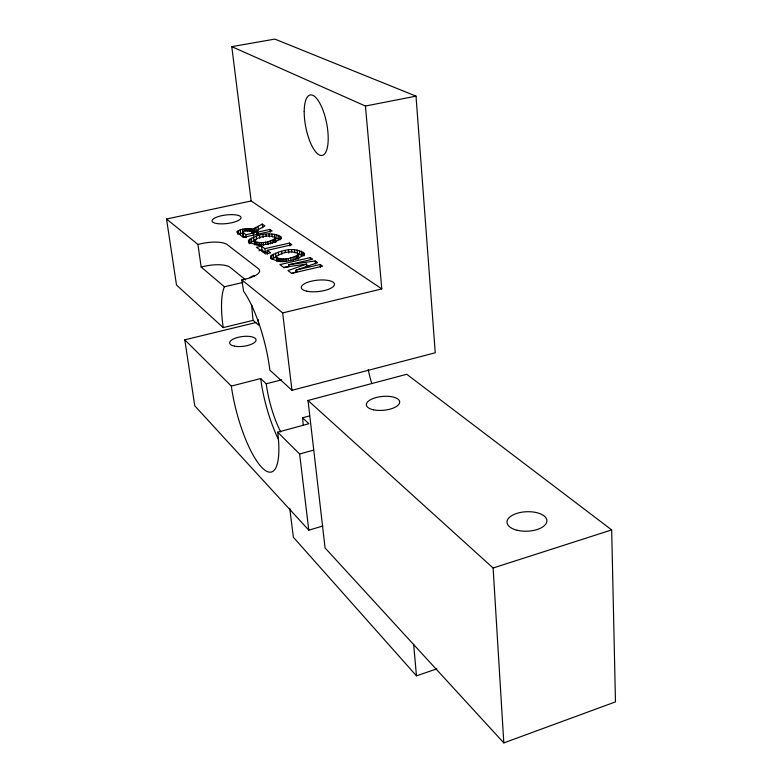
<?xml version="1.0" encoding="UTF-8"?>
<svg xmlns="http://www.w3.org/2000/svg" width="782" height="782" viewBox="0 0 782 782"><rect width="100%" height="100%" fill="white"/><g stroke="black" fill="none" stroke-linecap="round" stroke-linejoin="round"><path stroke-width="1.17" d="M270.728 256.085L270.728 258.08C280.367 264.238 295.058 260.953 304.012 254.864L304.266 253.857C295.792 245.968 279.633 250.348 270.728 256.085L271.09 259.018M256.75 230.553L257.865 232.078L269.888 229.419L272.136 230.983L243.124 237.425L236.897 232.068L238.442 230.563L242.528 229.224L249.927 228.637L252.312 229.106L252.782 232.84L253.818 233.241L253.348 229.497L253.857 228.784L262.244 224.082L264.873 225.92L256.75 230.553L257.307 235.03L257.64 233.906M248.461 240.885C256.164 233.818 271.471 231.433 280.855 236.829L280.904 238.696C272.107 244.336 258.099 247.63 248.735 241.814L248.461 240.885L248.705 242.782M298.353 254.189L298.558 258.715L298.216 253.632C291.657 250.308 281.676 252.263 276.222 256.721L276.838 261.217L276.466 256.134M254.815 243.769L254.678 244.864L254.072 240.514C259.487 236.32 268.998 234.512 275.372 237.562L275.489 238.09C270.122 242.312 260.523 244.326 254.199 241.052L254.072 240.514M253.818 233.241L258.461 229.957L258.001 226.233M244.786 237.288L243.202 236.076L242.655 231.892C245.773 229.527 250.631 230.094 253.241 233.104L253.603 235.92M255.773 240.318L251.833 241.804L249.302 243.74L248.813 239.937M276.222 256.721L276.369 257.288C282.879 260.934 292.038 258.343 298.108 254.785M275.469 253.085L275.938 256.975L272.175 258.959L271.706 255.049M243.007 232.958L238.93 234.297L238.442 230.563M503.813 742.9L615.473 701.884L611.68 529.913L406.748 374.275L308.02 400.472L325.077 547.947L503.813 742.9L493.11 568.006L308.02 400.472M291.754 273.456L297.248 271.53M307.043 267.073L306.7 264.081L287.981 270.592L291.735 273.368L322.604 266.173L320.19 264.482L295.987 270.113L296.222 272.116M289.741 508.29L293.377 537.254L416.464 675.834L436.864 668.854M295.987 270.113L317.648 262.713L315.175 260.983L288.685 264.775L288.92 266.76M493.11 568.006L611.68 529.913M255.851 322.555L184.796 339.828L194.767 405.819L308.792 530.186L322.79 526.022M184.796 339.828L231.325 386.093A66.245 18.201 75.1 0 0 262.302 467.919A66.245 18.201 75.1 0 0 277.698 432.192L299.623 454L313.66 450.1M277.698 432.192L308.88 423.736L302.546 417.803L309.604 415.897M251.149 200.974L166.527 219.019L197.924 244.404L201.697 243.573A20.264 6.305 -7.2 0 1 227.112 244.561L258.246 268.549A21.261 6.979 -7 0 1 245.831 278.969L241.824 279.897L243.613 291.295A67.653 18.866 75.7 0 1 269.849 370.14L291.969 390.296L435.251 352.77L416.014 96.137L274.863 39.1L231.775 46.637L251.149 200.974L381.802 288.9L365.429 106.039L231.775 46.637M231.325 386.093L260.67 378.547L266.261 383.786L281.588 379.827M241.824 279.897L282.664 312.927L381.802 288.9M166.527 219.019L176.507 285.049L223.202 327.609L253.133 320.356L258.754 325.175A50.537 15.063 75.8 0 1 258.148 319.349M197.924 244.404L201.16 267.033L224.395 286.779L242.87 282.478M288.685 264.775L312.663 259.233L310.307 257.601L279.888 264.609L283.553 267.317L306.7 264.081M283.866 267.767L288.538 266.682M201.16 267.033L204.904 266.193A20.117 6.588 -7.2 0 1 230.172 267.366L245.675 279.927M261.53 246.183L264.893 248.647L289.506 243.094L291.891 244.756L267.2 250.338L270.631 252.85L265.548 254.003L256.506 247.317L261.53 246.183L262.009 250.035L265.362 252.508L267.708 251.98M258.998 250.709L262.009 250.035M242.655 231.892L245.88 234.727L253.241 233.104M365.429 106.039L416.014 96.137M305.987 266.339L309.594 265.821M274.922 237.992L280.337 239.732L279.888 235.929M302.829 251.912L303.269 255.822L297.571 253.945L297.121 250.054M252.312 229.106L253.348 229.497M298.802 258.109L298.216 253.632M275.831 241.364L275.948 241.892L275.372 237.562M243.202 236.076L243.163 232.41M240.23 229.84L240.709 233.574M237.298 231.325L237.66 234.131M247.141 228.588L247.493 231.384M245.656 228.706L246.007 231.501M245.88 234.727L246.242 237.552M244.111 228.921L244.355 230.788M242.528 229.224L242.889 232.029M254.336 239.966L254.57 241.873M253.495 237.102L253.974 240.895M251.169 228.823L251.648 232.557M251.354 238.011L251.833 241.804M249.927 228.637L250.279 231.433M248.568 228.559L248.93 231.364M249.79 238.96L250.269 242.762M259.458 235.431L259.82 238.266M259.458 242.635L259.81 245.509M257.865 232.078L258.099 233.965M257.415 231.765L257.767 234.58M256.633 230.895L257.102 234.649M255.87 227.357L256.34 231.081M257.894 242.547L258.246 245.421M256.193 236.242L256.555 239.087M256.574 242.342L256.936 245.206M254.59 228.139L255.059 231.873M253.857 228.784L254.326 232.518M255.509 242.009L255.87 244.874M267.2 250.338L267.679 254.218M265.489 242.049L265.724 243.964M262.244 224.082L262.703 227.797M264.893 248.647L265.362 252.508M262.879 234.756L263.231 237.591M263.26 242.4L263.612 245.265M261.256 242.596L261.608 245.46M272.077 240.416L272.429 243.28M273.289 254.042L273.759 257.943M269.888 229.419L270.23 232.234M270.21 240.993L270.552 243.857M269.116 234.053L269.458 236.887M267.913 241.56L268.265 244.424M266.095 234.297L266.33 236.193M276.642 234.58L277.092 238.373M278.236 252.175L278.588 255.098M278.9 258.676L279.252 261.628M277.776 258.324L278.128 261.266M275.225 238.647L275.684 242.459M274.873 237.063L275.215 239.908M274.472 234.209L274.805 237.044M274.58 239.233L274.922 242.088M282.664 312.927L291.969 390.296M299.623 454L308.792 530.186M273.534 239.83L273.886 242.694M271.931 234.023L272.273 236.868M283.768 258.959L284.12 261.911M280.855 236.829L281.08 238.735M281.598 251.315L281.94 254.238M281.901 258.998L282.253 261.95M278.451 235.157L278.9 238.95M280.269 258.901L280.621 261.853M289.506 243.094L289.839 245.978M290.65 257.874L290.992 260.826M288.431 250.132L288.773 253.045M288.138 258.392L288.372 260.357M285.117 250.611L285.342 252.557M285.85 258.754L286.192 261.706M296.407 256.046L296.749 258.989M294.482 249.859L294.814 252.772M294.922 256.662L295.264 259.614M292.996 257.278L293.338 260.23M291.549 249.878L291.774 251.824M301.295 251.081L301.735 254.981M299.398 250.465L299.838 254.355M297.463 255.411L297.913 259.341M303.875 252.869L304.208 255.812M310.307 257.601L310.532 259.575M320.19 264.482L320.512 267.473M315.175 260.983L315.498 263.964M413.649 644.368L416.464 675.834M223.202 327.609A67.653 18.866 75.7 0 1 224.395 286.779M253.133 320.356A67.144 20.029 75.8 0 1 251.814 305.205M249.996 277.688A67.272 19.736 75.8 0 1 254.873 275.772M278.412 439.308A65.756 19.335 75.1 0 1 260.67 378.547M280.787 432.006A49.501 14.545 75.1 0 1 266.261 383.786M302.546 417.803A49.501 14.545 75.1 0 1 303.191 425.467M371.733 383.336A48.259 17.321 75.3 0 1 368.224 369.524M304.198 111.494A30.84 10.616 78.8 0 0 322.076 155.452A30.84 10.616 78.8 0 0 322.35 108.59A30.84 10.616 78.8 0 0 304.198 111.494M306.827 291.187A16.696 5.709 -6 0 0 334.129 285.518A16.696 5.709 -6 0 0 312.614 280.924A16.696 5.709 -6 0 0 306.827 291.187M217.288 223.593A14.575 4.311 -6.8 0 0 240.836 218.432A14.575 4.311 -6.8 0 0 221.58 215.715A14.575 4.311 -6.8 0 0 217.288 223.593M234.492 346.152A13.314 4.897 -7.2 0 0 255.919 340.786A13.314 4.897 -7.2 0 0 238.217 337.306A13.314 4.897 -7.2 0 0 234.492 346.152M373.591 409.827A16.725 6.94 -5.3 0 0 399.651 402.632A16.725 6.94 -5.3 0 0 375.839 397.627A16.725 6.94 -5.3 0 0 373.591 409.827M517.127 530.264A19.941 9.736 -2.4 0 0 546.872 520.753A19.941 9.736 -2.4 0 0 516.814 513.393A19.941 9.736 -2.4 0 0 517.127 530.264"/></g></svg>
